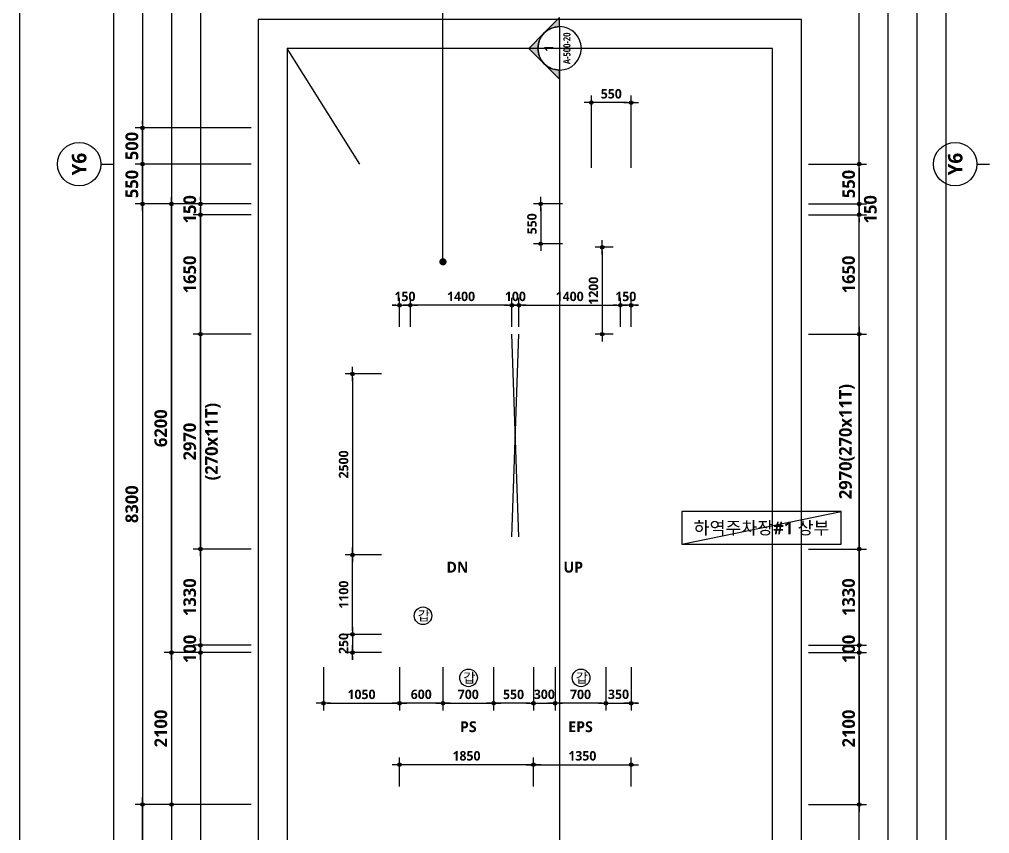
# Model space of a CAD drawing. Header units: millimetres. Extents: x -12482 to 126000, y 0 to 220200.
# Drawn here: x 43000 to 56400, y 11848 to 23100 of the extents above; entities that cross this region are included whole.
import ezdxf
from ezdxf.enums import TextEntityAlignment as Align

# ---------------------------------------------------------------- set-up
doc = ezdxf.new("R2010")
doc.units = ezdxf.units.MM
doc.header["$LTSCALE"] = 60
doc.linetypes.add('CEN', pattern=[62, 60, -1, 0, -1])
doc.layers.get('Defpoints').update_dxf_attribs({"color": 153})
for name, color, linetype in [('A-ANNO-DIM', 4, 'Continuous'), ('A-ANNO-GRA1', 7, 'Continuous'), ('A-ANNO-SYMB', 7, 'Continuous'), ('A-ANNO-TEXT1', 7, 'Continuous'), ('A-ANNO-TEXT2', 3, 'Continuous'), ('A-ANNO-TITL', 7, 'Continuous'), ('A-FLOR-OPEN-BELO', 6, 'CEN'), ('A-ST-AXIS-BUB', 7, 'Continuous'), ('A-ST-AXIS-DIM', 7, 'Continuous'), ('AA-MKXS', 3, 'Continuous'), ('AA-MKXX', 3, 'Continuous')]:
    doc.layers.add(name, color=color, linetype=linetype)
for name, color, linetype, plot in [('Defpoint', 161, 'Continuous', False), ('G(그리드1)', 185, 'Continuous', False), ('G(그리드2)', 235, 'Continuous', False)]:
    doc.layers.add(name, color=color, linetype=linetype, plot=plot)
doc.styles.add('2020음성 1차', font='NanumGothicBold.ttf')
doc.styles.add('SAMOO', font='romans.shx', dxfattribs={"bigfont": 'whgtxt.shx'})
doc.styles.add('SH_진천_나눔', font='')
doc.styles.get('SH_진천_나눔').set_extended_font_data('NanumGothic', bold=True)
doc.dimstyles.new('SHP 50', dxfattribs={"dimscale": 50, "dimtxt": 3.5, "dimasz": 1, "dimexe": 2, "dimexo": 2, "dimgap": 1, "dimtad": 1, "dimdec": 0, "dimzin": 0, "dimdsep": 46, "dimtxsty": 'SH_진천_나눔', "dimblk": 'DIMDOT', "dimcen": 0.09, "dimclrd": 256, "dimclre": 256, "dimclrt": 3, "dimadec": 0, "dimazin": 1, "dimtfac": 1, "dimtdec": 0, "dimtix": 1, "dimtmove": 2, "dimatfit": 0, "dimldrblk": 'DIMDOT', "dimfxl": 1, "dimtolj": 1, "dimtzin": 0, "dimlwd": -1, "dimlwe": -1, "dimarcsym": 0})
doc.dimstyles.new('SHP 50내부', dxfattribs={"dimscale": 50, "dimtxt": 2.6, "dimasz": 1, "dimexe": 2, "dimexo": 2, "dimgap": 1, "dimtad": 1, "dimdec": 0, "dimzin": 0, "dimdsep": 46, "dimtxsty": '2020음성 1차', "dimblk": 'DIMDOT', "dimcen": 0.09, "dimclrd": 256, "dimclre": 256, "dimclrt": 3, "dimadec": 0, "dimazin": 1, "dimtfac": 1, "dimtdec": 0, "dimtix": 1, "dimtmove": 2, "dimatfit": 0, "dimldrblk": 'DIMDOT', "dimfxl": 1, "dimtolj": 1, "dimtzin": 0, "dimlwd": -1, "dimlwe": -1, "dimarcsym": 0})

# ---------------------------------------------------------------- blocks, each defined once
blk = doc.blocks.new('A-ST-AXIS-BUB-1')
at = {"layer": 'A-ST-AXIS-BUB'}
blk.add_line((0, 350), (0, 0), dxfattribs=at)
blk.add_circle((0, 950), 600, dxfattribs=at)
blk = doc.blocks.new('DIMDOT')
at = {"color": 0}
blk.add_line((-2, 0), (2, 0), dxfattribs=at)
for radius in [0.5, 0.25]:
    blk.add_circle((0, 0), radius, dxfattribs=at)
blk = doc.blocks.new('*D17072')
at = {"layer": 'A-ST-AXIS-DIM'}
for p, q in [((46200, 20550), (44600, 20550)), ((44700, 20500), (44700, 12300)), ((46200, 12250), (44600, 12250))]:
    blk.add_line(p, q, dxfattribs=at)
at = {"layer": 'Defpoints', "color": 0}
for p in [(46300, 20550), (44700, 12250), (46300, 12250)]:
    blk.add_point(p, dxfattribs=at)
at = {"layer": 'A-ST-AXIS-DIM', "linetype": 'ByBlock', "xscale": 50, "yscale": 50, "zscale": 50}
for p, rotation in [((44700, 20550), 90), ((44700, 12250), 270)]:
    blk.add_blockref('DIMDOT', p, dxfattribs=dict(at, rotation=rotation))
at = {"layer": 'A-ST-AXIS-DIM', "color": 3, "insert": (44553, 16400), "char_height": 175, "attachment_point": 5, "rotation": 90, "style": 'SH_진천_나눔'}
blk.add_mtext('\\A1;8300', dxfattribs=at)
blk = doc.blocks.new('*D17073')
at = {"layer": 'A-ST-AXIS-DIM'}
for p, q in [((46200, 21100), (44600, 21100)), ((44700, 20600), (44700, 21050)), ((46200, 20550), (44600, 20550))]:
    blk.add_line(p, q, dxfattribs=at)
at = {"layer": 'Defpoints', "color": 0}
for p in [(44700, 21100), (46300, 21100), (46300, 20550)]:
    blk.add_point(p, dxfattribs=at)
at = {"layer": 'A-ST-AXIS-DIM', "linetype": 'ByBlock', "xscale": 50, "yscale": 50, "zscale": 50}
for p, rotation in [((44700, 21100), 90), ((44700, 20550), 270)]:
    blk.add_blockref('DIMDOT', p, dxfattribs=dict(at, rotation=rotation))
at = {"layer": 'A-ST-AXIS-DIM', "color": 3, "insert": (44554, 20825), "char_height": 175, "attachment_point": 5, "rotation": 90, "style": 'SH_진천_나눔'}
blk.add_mtext('\\A1;550', dxfattribs=at)
blk = doc.blocks.new('*D17074')
at = {"layer": 'A-ST-AXIS-DIM'}
for p, q in [((46200, 12250), (44600, 12250)), ((44700, 9150), (44700, 12200)), ((46200, 9100), (44600, 9100))]:
    blk.add_line(p, q, dxfattribs=at)
at = {"layer": 'Defpoints', "color": 0}
for p in [(44700, 12250), (46300, 12250), (46300, 9100)]:
    blk.add_point(p, dxfattribs=at)
at = {"layer": 'A-ST-AXIS-DIM', "linetype": 'ByBlock', "xscale": 50, "yscale": 50, "zscale": 50}
for p, rotation in [((44700, 12250), 90), ((44700, 9100), 270)]:
    blk.add_blockref('DIMDOT', p, dxfattribs=dict(at, rotation=rotation))
at = {"layer": 'A-ST-AXIS-DIM', "color": 3, "insert": (44553, 10675), "char_height": 175, "attachment_point": 5, "rotation": 90, "style": 'SH_진천_나눔'}
blk.add_mtext('\\A1;3150', dxfattribs=at)
blk = doc.blocks.new('*D17076')
at = {"layer": 'A-ST-AXIS-DIM'}
for p, q in [((46200, 14350), (45000, 14350)), ((45100, 14300), (45100, 12300)), ((46200, 12250), (45000, 12250))]:
    blk.add_line(p, q, dxfattribs=at)
at = {"layer": 'Defpoints', "color": 0}
for p in [(46300, 14350), (45100, 12250), (46300, 12250)]:
    blk.add_point(p, dxfattribs=at)
at = {"layer": 'A-ST-AXIS-DIM', "linetype": 'ByBlock', "xscale": 50, "yscale": 50, "zscale": 50}
for p, rotation in [((45100, 14350), 90), ((45100, 12250), 270)]:
    blk.add_blockref('DIMDOT', p, dxfattribs=dict(at, rotation=rotation))
at = {"layer": 'A-ST-AXIS-DIM', "color": 3, "insert": (44954, 13300), "char_height": 175, "attachment_point": 5, "rotation": 90, "style": 'SH_진천_나눔'}
blk.add_mtext('\\A1;2100', dxfattribs=at)
blk = doc.blocks.new('*D17077')
at = {"layer": 'A-ST-AXIS-DIM'}
for p, q in [((46200, 20550), (45000, 20550)), ((45100, 14400), (45100, 20500)), ((46200, 14350), (45000, 14350))]:
    blk.add_line(p, q, dxfattribs=at)
at = {"layer": 'Defpoints', "color": 0}
for p in [(45100, 20550), (46300, 20550), (46300, 14350)]:
    blk.add_point(p, dxfattribs=at)
at = {"layer": 'A-ST-AXIS-DIM', "linetype": 'ByBlock', "xscale": 50, "yscale": 50, "zscale": 50}
for p, rotation in [((45100, 20550), 90), ((45100, 14350), 270)]:
    blk.add_blockref('DIMDOT', p, dxfattribs=dict(at, rotation=rotation))
at = {"layer": 'A-ST-AXIS-DIM', "color": 3, "insert": (44953, 17450), "char_height": 175, "attachment_point": 5, "rotation": 90, "style": 'SH_진천_나눔'}
blk.add_mtext('\\A1;6200', dxfattribs=at)
blk = doc.blocks.new('*D17441')
at = {"layer": 'A-ANNO-DIM'}
for p, q in [((49800, 18850), (49800, 19250)), ((49900, 18850), (49900, 19250)), ((49750, 19150), (49700, 19150)), ((49800, 19150), (49900, 19150)), ((49950, 19150), (50000, 19150))]:
    blk.add_line(p, q, dxfattribs=at)
at = {"layer": 'Defpoints', "color": 0}
for p in [(49900, 19150), (49800, 18750), (49900, 18750)]:
    blk.add_point(p, dxfattribs=at)
at = {"layer": 'A-ANNO-DIM', "linetype": 'ByBlock', "xscale": 50, "yscale": 50, "zscale": 50}
blk.add_blockref('DIMDOT', (49800, 19150), dxfattribs=at)
at = {"layer": 'A-ANNO-DIM', "linetype": 'ByBlock', "xscale": 50, "yscale": 50, "zscale": 50, "rotation": 180}
blk.add_blockref('DIMDOT', (49900, 19150), dxfattribs=at)
at = {"layer": 'A-ANNO-DIM', "color": 3, "insert": (49850, 19271), "char_height": 130, "attachment_point": 5, "style": '2020음성 1차'}
blk.add_mtext('\\A1;100', dxfattribs=at)
blk = doc.blocks.new('*D17442')
at = {"layer": 'A-ANNO-DIM'}
for p, q in [((48400, 18850), (48400, 19250)), ((49800, 18850), (49800, 19250)), ((49750, 19150), (48450, 19150))]:
    blk.add_line(p, q, dxfattribs=at)
at = {"layer": 'Defpoints', "color": 0}
for p in [(48400, 19150), (48400, 18750), (49800, 18750)]:
    blk.add_point(p, dxfattribs=at)
at = {"layer": 'A-ANNO-DIM', "linetype": 'ByBlock', "xscale": 50, "yscale": 50, "zscale": 50, "rotation": 180}
blk.add_blockref('DIMDOT', (48400, 19150), dxfattribs=at)
at = {"layer": 'A-ANNO-DIM', "linetype": 'ByBlock', "xscale": 50, "yscale": 50, "zscale": 50}
blk.add_blockref('DIMDOT', (49800, 19150), dxfattribs=at)
at = {"layer": 'A-ANNO-DIM', "color": 3, "insert": (49100, 19271), "char_height": 130, "attachment_point": 5, "style": '2020음성 1차'}
blk.add_mtext('\\A1;1400', dxfattribs=at)
blk = doc.blocks.new('*D17443')
at = {"layer": 'A-ANNO-DIM'}
for p, q in [((48250, 18850), (48250, 19250)), ((48400, 18850), (48400, 19250)), ((48200, 19150), (48150, 19150)), ((48250, 19150), (48400, 19150)), ((48450, 19150), (48500, 19150))]:
    blk.add_line(p, q, dxfattribs=at)
at = {"layer": 'Defpoints', "color": 0}
for p in [(48400, 19150), (48250, 18750), (48400, 18750)]:
    blk.add_point(p, dxfattribs=at)
at = {"layer": 'A-ANNO-DIM', "linetype": 'ByBlock', "xscale": 50, "yscale": 50, "zscale": 50}
blk.add_blockref('DIMDOT', (48250, 19150), dxfattribs=at)
at = {"layer": 'A-ANNO-DIM', "linetype": 'ByBlock', "xscale": 50, "yscale": 50, "zscale": 50, "rotation": 180}
blk.add_blockref('DIMDOT', (48400, 19150), dxfattribs=at)
at = {"layer": 'A-ANNO-DIM', "color": 3, "insert": (48325, 19271), "char_height": 130, "attachment_point": 5, "style": '2020음성 1차'}
blk.add_mtext('\\A1;150', dxfattribs=at)
blk = doc.blocks.new('*D17444')
at = {"layer": 'A-ANNO-DIM'}
for p, q in [((49900, 18850), (49900, 19250)), ((51300, 18850), (51300, 19250)), ((49950, 19150), (51250, 19150))]:
    blk.add_line(p, q, dxfattribs=at)
at = {"layer": 'Defpoints', "color": 0}
for p in [(51300, 19150), (49900, 18750), (51300, 18750)]:
    blk.add_point(p, dxfattribs=at)
at = {"layer": 'A-ANNO-DIM', "linetype": 'ByBlock', "xscale": 50, "yscale": 50, "zscale": 50, "rotation": 180}
blk.add_blockref('DIMDOT', (49900, 19150), dxfattribs=at)
at = {"layer": 'A-ANNO-DIM', "linetype": 'ByBlock', "xscale": 50, "yscale": 50, "zscale": 50}
blk.add_blockref('DIMDOT', (51300, 19150), dxfattribs=at)
at = {"layer": 'A-ANNO-DIM', "color": 3, "insert": (50600, 19271), "char_height": 130, "attachment_point": 5, "style": '2020음성 1차'}
blk.add_mtext('\\A1;1400', dxfattribs=at)
blk = doc.blocks.new('*D17445')
at = {"layer": 'A-ANNO-DIM'}
for p, q in [((51300, 18850), (51300, 19250)), ((51450, 18850), (51450, 19250)), ((51250, 19150), (51200, 19150)), ((51450, 19150), (51300, 19150)), ((51500, 19150), (51550, 19150))]:
    blk.add_line(p, q, dxfattribs=at)
at = {"layer": 'Defpoints', "color": 0}
for p in [(51300, 19150), (51300, 18750), (51450, 18750)]:
    blk.add_point(p, dxfattribs=at)
at = {"layer": 'A-ANNO-DIM', "linetype": 'ByBlock', "xscale": 50, "yscale": 50, "zscale": 50}
blk.add_blockref('DIMDOT', (51300, 19150), dxfattribs=at)
at = {"layer": 'A-ANNO-DIM', "linetype": 'ByBlock', "xscale": 50, "yscale": 50, "zscale": 50, "rotation": 180}
blk.add_blockref('DIMDOT', (51450, 19150), dxfattribs=at)
at = {"layer": 'A-ANNO-DIM', "color": 3, "insert": (51375, 19271), "char_height": 130, "attachment_point": 5, "style": '2020음성 1차'}
blk.add_mtext('\\A1;150', dxfattribs=at)
blk = doc.blocks.new('*D17525')
at = {"layer": 'A-ST-AXIS-DIM'}
for p, q in [((46200, 18750), (45400, 18750)), ((45500, 15830), (45500, 18700)), ((46200, 15780), (45400, 15780))]:
    blk.add_line(p, q, dxfattribs=at)
at = {"layer": 'Defpoints', "color": 0}
for p in [(45500, 18750), (46300, 18750), (46300, 15780)]:
    blk.add_point(p, dxfattribs=at)
at = {"layer": 'A-ST-AXIS-DIM', "linetype": 'ByBlock', "xscale": 50, "yscale": 50, "zscale": 50}
for p, rotation in [((45500, 18750), 90), ((45500, 15780), 270)]:
    blk.add_blockref('DIMDOT', p, dxfattribs=dict(at, rotation=rotation))
at = {"layer": 'A-ST-AXIS-DIM', "color": 3, "char_height": 175, "attachment_point": 5, "rotation": 90, "style": 'SH_진천_나눔'}
for s, insert in [('\\A1;(270x11T)', (45672, 17265)), ('\\A1;2970', (45353, 17265))]:
    blk.add_mtext(s, dxfattribs=dict(at, insert=insert))
blk = doc.blocks.new('*D17526')
at = {"layer": 'A-ST-AXIS-DIM'}
for p, q in [((46200, 20400), (45400, 20400)), ((45500, 18800), (45500, 20350)), ((46200, 18750), (45400, 18750))]:
    blk.add_line(p, q, dxfattribs=at)
at = {"layer": 'Defpoints', "color": 0}
for p in [(45500, 20400), (46300, 20400), (46300, 18750)]:
    blk.add_point(p, dxfattribs=at)
at = {"layer": 'A-ST-AXIS-DIM', "linetype": 'ByBlock', "xscale": 50, "yscale": 50, "zscale": 50}
for p, rotation in [((45500, 20400), 90), ((45500, 18750), 270)]:
    blk.add_blockref('DIMDOT', p, dxfattribs=dict(at, rotation=rotation))
at = {"layer": 'A-ST-AXIS-DIM', "color": 3, "insert": (45353, 19575), "char_height": 175, "attachment_point": 5, "rotation": 90, "style": 'SH_진천_나눔'}
blk.add_mtext('\\A1;1650', dxfattribs=at)
blk = doc.blocks.new('*D17527')
at = {"layer": 'A-ST-AXIS-DIM'}
for p, q in [((46200, 15780), (45400, 15780)), ((45500, 15730), (45500, 14500)), ((46200, 14450), (45400, 14450))]:
    blk.add_line(p, q, dxfattribs=at)
at = {"layer": 'Defpoints', "color": 0}
for p in [(46300, 15780), (45500, 14450), (46300, 14450)]:
    blk.add_point(p, dxfattribs=at)
at = {"layer": 'A-ST-AXIS-DIM', "linetype": 'ByBlock', "xscale": 50, "yscale": 50, "zscale": 50}
for p, rotation in [((45500, 15780), 90), ((45500, 14450), 270)]:
    blk.add_blockref('DIMDOT', p, dxfattribs=dict(at, rotation=rotation))
at = {"layer": 'A-ST-AXIS-DIM', "color": 3, "insert": (45353, 15115), "char_height": 175, "attachment_point": 5, "rotation": 90, "style": 'SH_진천_나눔'}
blk.add_mtext('\\A1;1330', dxfattribs=at)
blk = doc.blocks.new('*D17528')
at = {"layer": 'A-ST-AXIS-DIM'}
for p, q in [((45500, 14500), (45500, 14550)), ((46200, 14450), (45400, 14450)), ((46200, 14350), (45400, 14350)), ((45500, 14350), (45500, 14450)), ((45500, 14300), (45500, 14250))]:
    blk.add_line(p, q, dxfattribs=at)
at = {"layer": 'Defpoints', "color": 0}
for p in [(45500, 14450), (46300, 14450), (46300, 14350)]:
    blk.add_point(p, dxfattribs=at)
at = {"layer": 'A-ST-AXIS-DIM', "linetype": 'ByBlock', "xscale": 50, "yscale": 50, "zscale": 50}
for p, rotation in [((45500, 14450), 270), ((45500, 14350), 90)]:
    blk.add_blockref('DIMDOT', p, dxfattribs=dict(at, rotation=rotation))
at = {"layer": 'A-ST-AXIS-DIM', "color": 3, "insert": (45354, 14400), "char_height": 175, "attachment_point": 5, "rotation": 90, "style": 'SH_진천_나눔'}
blk.add_mtext('\\A1;100', dxfattribs=at)
blk = doc.blocks.new('*D17529')
at = {"layer": 'A-ST-AXIS-DIM'}
for p, q in [((45500, 20600), (45500, 20650)), ((46200, 20550), (45400, 20550)), ((45500, 20550), (45500, 20400)), ((46200, 20400), (45400, 20400)), ((45500, 20350), (45500, 20300))]:
    blk.add_line(p, q, dxfattribs=at)
at = {"layer": 'Defpoints', "color": 0}
for p in [(46300, 20550), (45500, 20400), (46300, 20400)]:
    blk.add_point(p, dxfattribs=at)
at = {"layer": 'A-ST-AXIS-DIM', "linetype": 'ByBlock', "xscale": 50, "yscale": 50, "zscale": 50}
for p, rotation in [((45500, 20550), 270), ((45500, 20400), 90)]:
    blk.add_blockref('DIMDOT', p, dxfattribs=dict(at, rotation=rotation))
at = {"layer": 'A-ST-AXIS-DIM', "color": 3, "insert": (45354, 20475), "char_height": 175, "attachment_point": 5, "rotation": 90, "style": 'SH_진천_나눔'}
blk.add_mtext('\\A1;150', dxfattribs=at)
blk = doc.blocks.new('*D17530')
at = {"layer": 'A-ANNO-DIM'}
for p, q in [((47600, 14650), (47600, 14700)), ((48000, 14600), (47500, 14600)), ((47600, 14600), (47600, 14350)), ((48000, 14350), (47500, 14350)), ((47600, 14300), (47600, 14250))]:
    blk.add_line(p, q, dxfattribs=at)
at = {"layer": 'Defpoints', "color": 0}
for p in [(48100, 14600), (47600, 14350), (48100, 14350)]:
    blk.add_point(p, dxfattribs=at)
at = {"layer": 'A-ANNO-DIM', "linetype": 'ByBlock', "xscale": 50, "yscale": 50, "zscale": 50}
for p, rotation in [((47600, 14600), 270), ((47600, 14350), 90)]:
    blk.add_blockref('DIMDOT', p, dxfattribs=dict(at, rotation=rotation))
at = {"layer": 'A-ANNO-DIM', "color": 3, "insert": (47478, 14475), "char_height": 130, "attachment_point": 5, "rotation": 90, "style": '2020음성 1차'}
blk.add_mtext('\\A1;250', dxfattribs=at)
blk = doc.blocks.new('*D17531')
at = {"layer": 'A-ANNO-DIM'}
for p, q in [((48000, 15700), (47500, 15700)), ((47600, 14650), (47600, 15650)), ((48000, 14600), (47500, 14600))]:
    blk.add_line(p, q, dxfattribs=at)
at = {"layer": 'Defpoints', "color": 0}
for p in [(47600, 15700), (48100, 15700), (48100, 14600)]:
    blk.add_point(p, dxfattribs=at)
at = {"layer": 'A-ANNO-DIM', "linetype": 'ByBlock', "xscale": 50, "yscale": 50, "zscale": 50}
for p, rotation in [((47600, 15700), 90), ((47600, 14600), 270)]:
    blk.add_blockref('DIMDOT', p, dxfattribs=dict(at, rotation=rotation))
at = {"layer": 'A-ANNO-DIM', "color": 3, "insert": (47479, 15150), "char_height": 130, "attachment_point": 5, "rotation": 90, "style": '2020음성 1차'}
blk.add_mtext('\\A1;1100', dxfattribs=at)
blk = doc.blocks.new('갑종 TEXT100')
at = {"layer": 'A-ANNO-SYMB'}
blk.add_circle((0, 0), 243, dxfattribs=at)
at = {"layer": 'A-ANNO-TITL', "style": '2020음성 1차'}
blk.add_text('갑 ', height=266.7, dxfattribs=at).set_placement((67, 0), align=Align.MIDDLE_CENTER)
blk = doc.blocks.new('*D17532')
at = {"layer": 'A-ANNO-DIM'}
for p, q in [((50100, 14150), (50100, 13550)), ((50400, 14150), (50400, 13550)), ((50050, 13650), (50000, 13650)), ((50100, 13650), (50400, 13650)), ((50450, 13650), (50500, 13650))]:
    blk.add_line(p, q, dxfattribs=at)
at = {"layer": 'Defpoints', "color": 0}
for p in [(50100, 14250), (50400, 14250), (50400, 13650)]:
    blk.add_point(p, dxfattribs=at)
at = {"layer": 'A-ANNO-DIM', "linetype": 'ByBlock', "xscale": 50, "yscale": 50, "zscale": 50}
blk.add_blockref('DIMDOT', (50100, 13650), dxfattribs=at)
at = {"layer": 'A-ANNO-DIM', "linetype": 'ByBlock', "xscale": 50, "yscale": 50, "zscale": 50, "rotation": 180}
blk.add_blockref('DIMDOT', (50400, 13650), dxfattribs=at)
at = {"layer": 'A-ANNO-DIM', "color": 3, "insert": (50250, 13772), "char_height": 130, "attachment_point": 5, "style": '2020음성 1차'}
blk.add_mtext('\\A1;300', dxfattribs=at)
blk = doc.blocks.new('*D17533')
at = {"layer": 'A-ANNO-DIM'}
for p, q in [((50400, 14150), (50400, 13550)), ((51100, 14150), (51100, 13550)), ((51050, 13650), (50450, 13650))]:
    blk.add_line(p, q, dxfattribs=at)
at = {"layer": 'Defpoints', "color": 0}
for p in [(50400, 14250), (51100, 14250), (50400, 13650)]:
    blk.add_point(p, dxfattribs=at)
at = {"layer": 'A-ANNO-DIM', "linetype": 'ByBlock', "xscale": 50, "yscale": 50, "zscale": 50, "rotation": 180}
blk.add_blockref('DIMDOT', (50400, 13650), dxfattribs=at)
at = {"layer": 'A-ANNO-DIM', "linetype": 'ByBlock', "xscale": 50, "yscale": 50, "zscale": 50}
blk.add_blockref('DIMDOT', (51100, 13650), dxfattribs=at)
at = {"layer": 'A-ANNO-DIM', "color": 3, "insert": (50750, 13771), "char_height": 130, "attachment_point": 5, "style": '2020음성 1차'}
blk.add_mtext('\\A1;700', dxfattribs=at)
blk = doc.blocks.new('*D17534')
at = {"layer": 'A-ANNO-DIM'}
for p, q in [((51100, 14150), (51100, 13550)), ((51450, 14150), (51450, 13550)), ((51050, 13650), (51000, 13650)), ((51100, 13650), (51450, 13650)), ((51500, 13650), (51550, 13650))]:
    blk.add_line(p, q, dxfattribs=at)
at = {"layer": 'Defpoints', "color": 0}
for p in [(51100, 14250), (51450, 14250), (51450, 13650)]:
    blk.add_point(p, dxfattribs=at)
at = {"layer": 'A-ANNO-DIM', "linetype": 'ByBlock', "xscale": 50, "yscale": 50, "zscale": 50}
blk.add_blockref('DIMDOT', (51100, 13650), dxfattribs=at)
at = {"layer": 'A-ANNO-DIM', "linetype": 'ByBlock', "xscale": 50, "yscale": 50, "zscale": 50, "rotation": 180}
blk.add_blockref('DIMDOT', (51450, 13650), dxfattribs=at)
at = {"layer": 'A-ANNO-DIM', "color": 3, "insert": (51275, 13772), "char_height": 130, "attachment_point": 5, "style": '2020음성 1차'}
blk.add_mtext('\\A1;350', dxfattribs=at)
blk = doc.blocks.new('*D17535')
at = {"layer": 'A-ANNO-DIM'}
for p, q in [((49550, 14150), (49550, 13550)), ((50100, 14150), (50100, 13550)), ((50050, 13650), (49600, 13650))]:
    blk.add_line(p, q, dxfattribs=at)
at = {"layer": 'Defpoints', "color": 0}
for p in [(49550, 14250), (50100, 14250), (49550, 13650)]:
    blk.add_point(p, dxfattribs=at)
at = {"layer": 'A-ANNO-DIM', "linetype": 'ByBlock', "xscale": 50, "yscale": 50, "zscale": 50, "rotation": 180}
blk.add_blockref('DIMDOT', (49550, 13650), dxfattribs=at)
at = {"layer": 'A-ANNO-DIM', "linetype": 'ByBlock', "xscale": 50, "yscale": 50, "zscale": 50}
blk.add_blockref('DIMDOT', (50100, 13650), dxfattribs=at)
at = {"layer": 'A-ANNO-DIM', "color": 3, "insert": (49825, 13771), "char_height": 130, "attachment_point": 5, "style": '2020음성 1차'}
blk.add_mtext('\\A1;550', dxfattribs=at)
blk = doc.blocks.new('*D17536')
at = {"layer": 'A-ANNO-DIM'}
for p, q in [((48850, 14150), (48850, 13550)), ((49550, 14150), (49550, 13550)), ((48900, 13650), (49500, 13650))]:
    blk.add_line(p, q, dxfattribs=at)
at = {"layer": 'Defpoints', "color": 0}
for p in [(48850, 14250), (49550, 14250), (49550, 13650)]:
    blk.add_point(p, dxfattribs=at)
at = {"layer": 'A-ANNO-DIM', "linetype": 'ByBlock', "xscale": 50, "yscale": 50, "zscale": 50, "rotation": 180}
blk.add_blockref('DIMDOT', (48850, 13650), dxfattribs=at)
at = {"layer": 'A-ANNO-DIM', "linetype": 'ByBlock', "xscale": 50, "yscale": 50, "zscale": 50}
blk.add_blockref('DIMDOT', (49550, 13650), dxfattribs=at)
at = {"layer": 'A-ANNO-DIM', "color": 3, "insert": (49200, 13771), "char_height": 130, "attachment_point": 5, "style": '2020음성 1차'}
blk.add_mtext('\\A1;700', dxfattribs=at)
blk = doc.blocks.new('*D17537')
at = {"layer": 'A-ANNO-DIM'}
for p, q in [((48250, 14150), (48250, 13550)), ((48850, 14150), (48850, 13550)), ((48800, 13650), (48300, 13650))]:
    blk.add_line(p, q, dxfattribs=at)
at = {"layer": 'Defpoints', "color": 0}
for p in [(48250, 14250), (48850, 14250), (48250, 13650)]:
    blk.add_point(p, dxfattribs=at)
at = {"layer": 'A-ANNO-DIM', "linetype": 'ByBlock', "xscale": 50, "yscale": 50, "zscale": 50, "rotation": 180}
blk.add_blockref('DIMDOT', (48250, 13650), dxfattribs=at)
at = {"layer": 'A-ANNO-DIM', "linetype": 'ByBlock', "xscale": 50, "yscale": 50, "zscale": 50}
blk.add_blockref('DIMDOT', (48850, 13650), dxfattribs=at)
at = {"layer": 'A-ANNO-DIM', "color": 3, "insert": (48550, 13772), "char_height": 130, "attachment_point": 5, "style": '2020음성 1차'}
blk.add_mtext('\\A1;600', dxfattribs=at)
blk = doc.blocks.new('*D17538')
at = {"layer": 'A-ANNO-DIM'}
for p, q in [((50900, 21050), (50900, 22050)), ((51450, 21050), (51450, 22050)), ((51400, 21950), (50950, 21950))]:
    blk.add_line(p, q, dxfattribs=at)
at = {"layer": 'Defpoints', "color": 0}
for p in [(50900, 21950), (50900, 20950), (51450, 20950)]:
    blk.add_point(p, dxfattribs=at)
at = {"layer": 'A-ANNO-DIM', "linetype": 'ByBlock', "xscale": 50, "yscale": 50, "zscale": 50, "rotation": 180}
blk.add_blockref('DIMDOT', (50900, 21950), dxfattribs=at)
at = {"layer": 'A-ANNO-DIM', "linetype": 'ByBlock', "xscale": 50, "yscale": 50, "zscale": 50}
blk.add_blockref('DIMDOT', (51450, 21950), dxfattribs=at)
at = {"layer": 'A-ANNO-DIM', "color": 3, "insert": (51175, 22071), "char_height": 130, "attachment_point": 5, "style": '2020음성 1차'}
blk.add_mtext('\\A1;550', dxfattribs=at)
blk = doc.blocks.new('*D17539')
at = {"layer": 'A-ANNO-DIM'}
for p, q in [((50500, 20550), (50100, 20550)), ((50200, 20500), (50200, 20050)), ((50500, 20000), (50100, 20000))]:
    blk.add_line(p, q, dxfattribs=at)
at = {"layer": 'Defpoints', "color": 0}
for p in [(50600, 20550), (50200, 20000), (50600, 20000)]:
    blk.add_point(p, dxfattribs=at)
at = {"layer": 'A-ANNO-DIM', "linetype": 'ByBlock', "xscale": 50, "yscale": 50, "zscale": 50}
for p, rotation in [((50200, 20550), 90), ((50200, 20000), 270)]:
    blk.add_blockref('DIMDOT', p, dxfattribs=dict(at, rotation=rotation))
at = {"layer": 'A-ANNO-DIM', "color": 3, "insert": (50079, 20275), "char_height": 130, "attachment_point": 5, "rotation": 90, "style": '2020음성 1차'}
blk.add_mtext('\\A1;550', dxfattribs=at)
blk = doc.blocks.new('*D17717')
at = {"layer": 'A-ST-AXIS-DIM'}
for p, q in [((46200, 21600), (44600, 21600)), ((44700, 21650), (44700, 21700)), ((44700, 21100), (44700, 21600)), ((46200, 21100), (44600, 21100)), ((44700, 21050), (44700, 21000))]:
    blk.add_line(p, q, dxfattribs=at)
at = {"layer": 'Defpoints', "color": 0}
for p in [(44700, 21600), (46300, 21600), (46300, 21100)]:
    blk.add_point(p, dxfattribs=at)
at = {"layer": 'A-ST-AXIS-DIM', "linetype": 'ByBlock', "xscale": 50, "yscale": 50, "zscale": 50}
for p, rotation in [((44700, 21600), 270), ((44700, 21100), 90)]:
    blk.add_blockref('DIMDOT', p, dxfattribs=dict(at, rotation=rotation))
at = {"layer": 'A-ST-AXIS-DIM', "color": 3, "insert": (44554, 21350), "char_height": 175, "attachment_point": 5, "rotation": 90, "style": 'SH_진천_나눔'}
blk.add_mtext('\\A1;500', dxfattribs=at)
blk = doc.blocks.new('*D17743')
at = {"layer": 'A-ANNO-DIM'}
for p, q in [((48250, 12500), (48250, 12900)), ((50100, 12500), (50100, 12900)), ((50050, 12800), (48300, 12800))]:
    blk.add_line(p, q, dxfattribs=at)
at = {"layer": 'Defpoints', "color": 0}
for p in [(48250, 12800), (48250, 12400), (50100, 12400)]:
    blk.add_point(p, dxfattribs=at)
at = {"layer": 'A-ANNO-DIM', "linetype": 'ByBlock', "xscale": 50, "yscale": 50, "zscale": 50, "rotation": 180}
blk.add_blockref('DIMDOT', (48250, 12800), dxfattribs=at)
at = {"layer": 'A-ANNO-DIM', "linetype": 'ByBlock', "xscale": 50, "yscale": 50, "zscale": 50}
blk.add_blockref('DIMDOT', (50100, 12800), dxfattribs=at)
at = {"layer": 'A-ANNO-DIM', "color": 3, "insert": (49175, 12922), "char_height": 130, "attachment_point": 5, "style": '2020음성 1차'}
blk.add_mtext('\\A1;1850', dxfattribs=at)
blk = doc.blocks.new('*D17744')
at = {"layer": 'A-ANNO-DIM'}
for p, q in [((50100, 12500), (50100, 12900)), ((51450, 12500), (51450, 12900)), ((50150, 12800), (51400, 12800))]:
    blk.add_line(p, q, dxfattribs=at)
at = {"layer": 'Defpoints', "color": 0}
for p in [(51450, 12800), (50100, 12400), (51450, 12400)]:
    blk.add_point(p, dxfattribs=at)
at = {"layer": 'A-ANNO-DIM', "linetype": 'ByBlock', "xscale": 50, "yscale": 50, "zscale": 50, "rotation": 180}
blk.add_blockref('DIMDOT', (50100, 12800), dxfattribs=at)
at = {"layer": 'A-ANNO-DIM', "linetype": 'ByBlock', "xscale": 50, "yscale": 50, "zscale": 50}
blk.add_blockref('DIMDOT', (51450, 12800), dxfattribs=at)
at = {"layer": 'A-ANNO-DIM', "color": 3, "insert": (50775, 12922), "char_height": 130, "attachment_point": 5, "style": '2020음성 1차'}
blk.add_mtext('\\A1;1350', dxfattribs=at)
blk = doc.blocks.new('*D17816')
at = {"layer": 'A-ANNO-DIM'}
for p, q in [((51200, 19950), (50950, 19950)), ((51050, 19900), (51050, 18800)), ((51200, 18750), (50950, 18750))]:
    blk.add_line(p, q, dxfattribs=at)
at = {"layer": 'Defpoints', "color": 0}
for p in [(51300, 19950), (51050, 18750), (51300, 18750)]:
    blk.add_point(p, dxfattribs=at)
at = {"layer": 'A-ANNO-DIM', "linetype": 'ByBlock', "xscale": 50, "yscale": 50, "zscale": 50}
for p, rotation in [((51050, 19950), 90), ((51050, 18750), 270)]:
    blk.add_blockref('DIMDOT', p, dxfattribs=dict(at, rotation=rotation))
at = {"layer": 'A-ANNO-DIM', "color": 3, "insert": (50929, 19350), "char_height": 130, "attachment_point": 5, "rotation": 90, "style": '2020음성 1차'}
blk.add_mtext('\\A1;1200', dxfattribs=at)
blk = doc.blocks.new('*D18116')
at = {"layer": 'A-ST-AXIS-DIM'}
for p, q in [((53900, 20400), (54700, 20400)), ((54600, 18800), (54600, 20350)), ((53900, 18750), (54700, 18750))]:
    blk.add_line(p, q, dxfattribs=at)
at = {"layer": 'Defpoints', "color": 0}
for p in [(53800, 20400), (54600, 20400), (53800, 18750)]:
    blk.add_point(p, dxfattribs=at)
at = {"layer": 'A-ST-AXIS-DIM', "linetype": 'ByBlock', "xscale": 50, "yscale": 50, "zscale": 50}
for p, rotation in [((54600, 20400), 90), ((54600, 18750), 270)]:
    blk.add_blockref('DIMDOT', p, dxfattribs=dict(at, rotation=rotation))
at = {"layer": 'A-ST-AXIS-DIM', "color": 3, "insert": (54453, 19575), "char_height": 175, "attachment_point": 5, "rotation": 90, "style": 'SH_진천_나눔'}
blk.add_mtext('\\A1;1650', dxfattribs=at)
blk = doc.blocks.new('*D18117')
at = {"layer": 'A-ST-AXIS-DIM'}
for p, q in [((53900, 15780), (54700, 15780)), ((54600, 15730), (54600, 14500)), ((53900, 14450), (54700, 14450))]:
    blk.add_line(p, q, dxfattribs=at)
at = {"layer": 'Defpoints', "color": 0}
for p in [(53800, 15780), (53800, 14450), (54600, 14450)]:
    blk.add_point(p, dxfattribs=at)
at = {"layer": 'A-ST-AXIS-DIM', "linetype": 'ByBlock', "xscale": 50, "yscale": 50, "zscale": 50}
for p, rotation in [((54600, 15780), 90), ((54600, 14450), 270)]:
    blk.add_blockref('DIMDOT', p, dxfattribs=dict(at, rotation=rotation))
at = {"layer": 'A-ST-AXIS-DIM', "color": 3, "insert": (54453, 15115), "char_height": 175, "attachment_point": 5, "rotation": 90, "style": 'SH_진천_나눔'}
blk.add_mtext('\\A1;1330', dxfattribs=at)
blk = doc.blocks.new('*D18118')
at = {"layer": 'A-ST-AXIS-DIM'}
for p, q in [((54600, 14500), (54600, 14550)), ((53900, 14450), (54700, 14450)), ((53900, 14350), (54700, 14350)), ((54600, 14350), (54600, 14450)), ((54600, 14300), (54600, 14250))]:
    blk.add_line(p, q, dxfattribs=at)
at = {"layer": 'Defpoints', "color": 0}
for p in [(53800, 14450), (53800, 14350), (54600, 14450)]:
    blk.add_point(p, dxfattribs=at)
at = {"layer": 'A-ST-AXIS-DIM', "linetype": 'ByBlock', "xscale": 50, "yscale": 50, "zscale": 50}
for p, rotation in [((54600, 14450), 270), ((54600, 14350), 90)]:
    blk.add_blockref('DIMDOT', p, dxfattribs=dict(at, rotation=rotation))
at = {"layer": 'A-ST-AXIS-DIM', "color": 3, "insert": (54454, 14400), "char_height": 175, "attachment_point": 5, "rotation": 90, "style": 'SH_진천_나눔'}
blk.add_mtext('\\A1;100', dxfattribs=at)
blk = doc.blocks.new('*D18119')
at = {"layer": 'A-ST-AXIS-DIM'}
for p, q in [((53900, 21100), (54700, 21100)), ((54600, 21050), (54600, 20600)), ((53900, 20550), (54700, 20550))]:
    blk.add_line(p, q, dxfattribs=at)
at = {"layer": 'Defpoints', "color": 0}
for p in [(53800, 21100), (53800, 20550), (54600, 20550)]:
    blk.add_point(p, dxfattribs=at)
at = {"layer": 'A-ST-AXIS-DIM', "linetype": 'ByBlock', "xscale": 50, "yscale": 50, "zscale": 50}
for p, rotation in [((54600, 21100), 90), ((54600, 20550), 270)]:
    blk.add_blockref('DIMDOT', p, dxfattribs=dict(at, rotation=rotation))
at = {"layer": 'A-ST-AXIS-DIM', "color": 3, "insert": (54454, 20825), "char_height": 175, "attachment_point": 5, "rotation": 90, "style": 'SH_진천_나눔'}
blk.add_mtext('\\A1;550', dxfattribs=at)
blk = doc.blocks.new('*D18120')
at = {"layer": 'A-ST-AXIS-DIM'}
for p, q in [((53900, 14350), (54700, 14350)), ((54600, 14300), (54600, 12300)), ((53900, 12250), (54700, 12250))]:
    blk.add_line(p, q, dxfattribs=at)
at = {"layer": 'Defpoints', "color": 0}
for p in [(53800, 14350), (53800, 12250), (54600, 12250)]:
    blk.add_point(p, dxfattribs=at)
at = {"layer": 'A-ST-AXIS-DIM', "linetype": 'ByBlock', "xscale": 50, "yscale": 50, "zscale": 50}
for p, rotation in [((54600, 14350), 90), ((54600, 12250), 270)]:
    blk.add_blockref('DIMDOT', p, dxfattribs=dict(at, rotation=rotation))
at = {"layer": 'A-ST-AXIS-DIM', "color": 3, "insert": (54454, 13300), "char_height": 175, "attachment_point": 5, "rotation": 90, "style": 'SH_진천_나눔'}
blk.add_mtext('\\A1;2100', dxfattribs=at)
blk = doc.blocks.new('*D18121')
at = {"layer": 'A-ST-AXIS-DIM'}
for p, q in [((53900, 12250), (54700, 12250)), ((54600, 9150), (54600, 12200)), ((53900, 9100), (54700, 9100))]:
    blk.add_line(p, q, dxfattribs=at)
at = {"layer": 'Defpoints', "color": 0}
for p in [(53800, 12250), (54600, 12250), (53800, 9100)]:
    blk.add_point(p, dxfattribs=at)
at = {"layer": 'A-ST-AXIS-DIM', "linetype": 'ByBlock', "xscale": 50, "yscale": 50, "zscale": 50}
for p, rotation in [((54600, 12250), 90), ((54600, 9100), 270)]:
    blk.add_blockref('DIMDOT', p, dxfattribs=dict(at, rotation=rotation))
at = {"layer": 'A-ST-AXIS-DIM', "color": 3, "insert": (54453, 10675), "char_height": 175, "attachment_point": 5, "rotation": 90, "style": 'SH_진천_나눔'}
blk.add_mtext('\\A1;3150', dxfattribs=at)
blk = doc.blocks.new('*D18123')
at = {"layer": 'A-ST-AXIS-DIM'}
for p, q in [((53900, 18750), (54700, 18750)), ((54600, 18700), (54600, 15830)), ((53900, 15780), (54700, 15780))]:
    blk.add_line(p, q, dxfattribs=at)
at = {"layer": 'Defpoints', "color": 0}
for p in [(53800, 18750), (53800, 15780), (54600, 15780)]:
    blk.add_point(p, dxfattribs=at)
at = {"layer": 'A-ST-AXIS-DIM', "linetype": 'ByBlock', "xscale": 50, "yscale": 50, "zscale": 50}
for p, rotation in [((54600, 18750), 90), ((54600, 15780), 270)]:
    blk.add_blockref('DIMDOT', p, dxfattribs=dict(at, rotation=rotation))
at = {"layer": 'A-ST-AXIS-DIM', "color": 3, "insert": (54428, 17265), "char_height": 175, "attachment_point": 5, "rotation": 90, "style": 'SH_진천_나눔'}
blk.add_mtext('\\A1;\\A1;2970(270x11T)', dxfattribs=at)
blk = doc.blocks.new('*U15082')
at = {"layer": 'AA-MKXX'}
blk.add_hatch(color=256, dxfattribs=at).paths.add_polyline_path([(48000, 600), (47790, 0), (48000, 0)])
at = {"layer": 'AA-MKXX', "linetype": 'CEN', "ltscale": 300}
blk.add_line((900, 0), (48000, 0), dxfattribs=at)
at = {"layer": 'AA-MKXX'}
blk.add_lwpolyline([(48000, 0), (48000, 600), (47790, 0)], close=True, dxfattribs=at)
blk = doc.blocks.new('*D19822')
at = {"layer": 'A-ANNO-DIM'}
for p, q in [((47200, 14150), (47200, 13550)), ((48250, 14150), (48250, 13550)), ((47250, 13650), (48200, 13650))]:
    blk.add_line(p, q, dxfattribs=at)
at = {"layer": 'Defpoints', "color": 0}
for p in [(47200, 14250), (48250, 14250), (48250, 13650)]:
    blk.add_point(p, dxfattribs=at)
at = {"layer": 'A-ANNO-DIM', "linetype": 'ByBlock', "xscale": 50, "yscale": 50, "zscale": 50, "rotation": 180}
blk.add_blockref('DIMDOT', (47200, 13650), dxfattribs=at)
at = {"layer": 'A-ANNO-DIM', "linetype": 'ByBlock', "xscale": 50, "yscale": 50, "zscale": 50}
blk.add_blockref('DIMDOT', (48250, 13650), dxfattribs=at)
at = {"layer": 'A-ANNO-DIM', "color": 3, "insert": (47725, 13771), "char_height": 130, "attachment_point": 5, "style": '2020음성 1차'}
blk.add_mtext('\\A1;1050', dxfattribs=at)
blk = doc.blocks.new('*D19823')
at = {"layer": 'A-ANNO-DIM'}
for p, q in [((48000, 18200), (47500, 18200)), ((47600, 18150), (47600, 15750)), ((48000, 15700), (47500, 15700))]:
    blk.add_line(p, q, dxfattribs=at)
at = {"layer": 'Defpoints', "color": 0}
for p in [(48100, 18200), (47600, 15700), (48100, 15700)]:
    blk.add_point(p, dxfattribs=at)
at = {"layer": 'A-ANNO-DIM', "linetype": 'ByBlock', "xscale": 50, "yscale": 50, "zscale": 50}
for p, rotation in [((47600, 18200), 90), ((47600, 15700), 270)]:
    blk.add_blockref('DIMDOT', p, dxfattribs=dict(at, rotation=rotation))
at = {"layer": 'A-ANNO-DIM', "color": 3, "insert": (47478, 16950), "char_height": 130, "attachment_point": 5, "rotation": 90, "style": '2020음성 1차'}
blk.add_mtext('\\A1;2500', dxfattribs=at)
blk = doc.blocks.new('*D19926')
at = {"layer": 'A-ST-AXIS-DIM'}
for p, q in [((54600, 20600), (54600, 20650)), ((53900, 20550), (54700, 20550)), ((54600, 20550), (54600, 20400)), ((53900, 20400), (54700, 20400)), ((54600, 20350), (54600, 20300))]:
    blk.add_line(p, q, dxfattribs=at)
at = {"layer": 'Defpoints', "color": 0}
for p in [(53800, 20550), (53800, 20400), (54600, 20400)]:
    blk.add_point(p, dxfattribs=at)
at = {"layer": 'A-ST-AXIS-DIM', "linetype": 'ByBlock', "xscale": 50, "yscale": 50, "zscale": 50}
for p, rotation in [((54600, 20550), 270), ((54600, 20400), 90)]:
    blk.add_blockref('DIMDOT', p, dxfattribs=dict(at, rotation=rotation))
at = {"layer": 'A-ST-AXIS-DIM', "color": 3, "insert": (54754, 20475), "char_height": 175, "attachment_point": 5, "rotation": 90, "style": 'SH_진천_나눔'}
blk.add_mtext('\\A1;150', dxfattribs=at)
blk = doc.blocks.new('*U15083')
at = {"layer": 'AA-MKXS'}
blk.add_hatch(color=3, dxfattribs=at).paths.add_polyline_path([(0, 8.49), (-4.24, 4.24, -0.414214), (4.24, 4.24)])
h = blk.add_hatch(color=3, dxfattribs=at)
h.paths.add_polyline_path([(-8.49, 0), (-6, 0, -0.198912), (-4.24, 4.24)])
h.paths.add_polyline_path([(6, 0), (8.49, 0), (4.24, 4.24, -0.198912)])
at = {"layer": 'AA-MKXS', "color": 3, "linetype": 'Continuous', "ltscale": 5}
blk.add_line((-6, 0), (6, 0), dxfattribs=at)
at = {"layer": 'AA-MKXS', "color": 3}
for points in [[(4.24, 4.24, 0.414214), (-4.24, 4.24), (0, 8.49)], [(-4.24, 4.24, 0.198912), (-6, 0), (-8.49, 0)], [(8.49, 0), (6, 0, 0.198912), (4.24, 4.24)]]:
    blk.add_lwpolyline(points, format="xyb", close=True, dxfattribs=at)
at = {"layer": 'AA-MKXS', "color": 3, "linetype": 'Continuous', "ltscale": 5}
blk.add_circle((0, 0), 6, dxfattribs=at)
at = {"layer": 'AA-MKXS', "style": 'SAMOO', "width": 0.85}
blk.add_attdef('ViewNUM', text='', height=2.5, dxfattribs=at).set_placement((0, 1), align=Align.BOTTOM_CENTER)
blk.add_attdef('SheetNUM', text='', height=2.5, dxfattribs=at).set_placement((0, -1), align=Align.TOP_CENTER)

msp = doc.modelspace()

# ---------------------------------------------------------------- linework, layer by layer
msp.add_lwpolyline([(48850, 19750), (48850, 23300)])
at = {"const_width": 50}
msp.add_lwpolyline([(48850, 19775, 1), (48850, 19725, 1)], format="xyb", close=True, dxfattribs=at)
at = {"layer": 'A-ANNO-GRA1'}
msp.add_lwpolyline([(52150, 15850), (54350, 15850), (54350, 16300), (52150, 16300)], close=True, dxfattribs=at)
at = {"layer": 'A-FLOR-OPEN-BELO'}
for p, q in [((49800, 15950), (49900, 18750)), ((49900, 15950), (49800, 18750))]:
    msp.add_line(p, q, dxfattribs=at)
at = {"layer": 'Defpoint'}
msp.add_line((47700, 21100), (46700, 22700), dxfattribs=at)
msp.add_lwpolyline([(43000, 1000), (78500, 1000), (78500, 28700), (43000, 28700)], close=True, dxfattribs=at)
at = {"layer": 'Defpoints'}
msp.add_lwpolyline([(78500, 1000), (78500, 28700), (43000, 28700), (43000, 1000)], close=True, dxfattribs=at)
at = {"layer": 'G(그리드1)'}
msp.add_line((52150, 15850), (54350, 16300), dxfattribs=at)
for points in [[(55800, 25500), (44300, 25500), (44300, 4200), (55800, 4200)], [(55400, 25100), (44700, 25100), (44700, 5400), (55400, 5400)], [(55000, 24700), (45100, 24700), (45100, 5800), (55000, 5800)], [(54600, 24300), (45500, 24300), (45500, 6200), (54600, 6200)], [(53800, 23100), (46300, 23100), (46300, 7000), (53800, 7000)]]:
    msp.add_lwpolyline(points, close=True, dxfattribs=at)
at = {"layer": 'G(그리드2)'}
msp.add_lwpolyline([(53400, 22700), (46700, 22700), (46700, 7400), (53400, 7400)], close=True, dxfattribs=at)

# ---------------------------------------------------------------- block references
ref = msp.add_blockref('*U15083', (50461.5, 22700), dxfattribs=dict(xscale=-50, yscale=50, zscale=50, rotation=89.99999999999964))
ref.add_attrib('SheetNUM', 'A-500-20', dxfattribs={"layer": 'AA-MKXS', "height": 100, "rotation": 90, "style": '2020음성 1차', "width": 0.8}).set_placement((50511.5, 22700), align=Align.TOP_CENTER)
ref.add_attrib('ViewNUM', '1', dxfattribs={"layer": 'AA-MKXS', "height": 125, "rotation": 90, "style": '2020음성 1차'}).set_placement((50411.5, 22700), align=Align.BOTTOM_CENTER)
at = {"xscale": -0.3333333333333333, "yscale": 0.3333333333333333, "zscale": 0.3333333333333333, "rotation": 89.99999999999967}
msp.add_blockref('*U15082', (50461.5, 23000), dxfattribs=at)
at = {"xscale": 0.5, "yscale": 0.5, "zscale": 0.5}
for p in [(48574.4, 14858.3), (49203.3, 14000), (50757.6, 14000)]:
    msp.add_blockref('갑종 TEXT100', p, dxfattribs=at)
at = {"layer": 'A-ST-AXIS-BUB', "xscale": 0.5, "yscale": 0.5, "zscale": 0.5, "rotation": 90}
for p in [(44300, 21100), (56400, 21100)]:
    msp.add_blockref('A-ST-AXIS-BUB-1', p, dxfattribs=at)

# ---------------------------------------------------------------- texts
at = {"layer": 'A-ANNO-TEXT1', "style": 'SH_진천_나눔'}
for p in [(43825, 21100), (55925, 21100)]:
    msp.add_text('Y6', height=200, rotation=90, dxfattribs=at).set_placement(p, align=Align.MIDDLE_CENTER)
for s, p in [('DN', (49050, 15530)), ('UP', (50650, 15530)), ('PS', (49200, 13325)), ('EPS', (50750, 13325))]:
    msp.add_text(s, height=150, dxfattribs=at).set_placement(p, align=Align.MIDDLE_CENTER)
at = {"layer": 'A-ANNO-TEXT2', "style": 'SH_진천_나눔'}
msp.add_text('하역주차장#1 상부', height=175, dxfattribs=at).set_placement((53250, 16075), align=Align.MIDDLE)

# ---------------------------------------------------------------- dimensions: what is measured, and where the dimension line sits
at = {"layer": 'A-ANNO-DIM'}
for base, p1, p2, angle, picture, middle in [((50900, 21950), (51450, 20950), (50900, 20950), 0, '*D17538', (51175, 22071.5)), ((50200, 20000), (50600, 20550), (50600, 20000), 90, '*D17539', (50078.5, 20275)), ((51050, 18750), (51300, 19950), (51300, 18750), 90, '*D17816', (50928.5, 19350)), ((48400, 19150), (49800, 18750), (48400, 18750), 180, '*D17442', (49100, 19271.3)), ((51300, 19150), (51450, 18750), (51300, 18750), 180, '*D17445', (51375, 19271.5)), ((47600, 15700), (48100, 18200), (48100, 15700), 270, '*D19823', (47478.4, 16950)), ((47600, 15700), (48100, 14600), (48100, 15700), 90, '*D17531', (47478.7, 15150)), ((47600, 14350), (48100, 14600), (48100, 14350), 270, '*D17530', (47478.4, 14475)), ((48250, 13650), (48850, 14250), (48250, 14250), 180, '*D17537', (48550, 13771.7)), ((49550, 13650), (50100, 14250), (49550, 14250), 180, '*D17535', (49825, 13771.5)), ((50400, 13650), (51100, 14250), (50400, 14250), 180, '*D17533', (50750, 13771.3)), ((48250, 12800), (50100, 12400), (48250, 12400), 180, '*D17743', (49175, 12921.7)), ((51450, 12800), (50100, 12400), (51450, 12400), 0, '*D17744', (50775, 12921.7))]:
    dim = msp.add_linear_dim(base=base, p1=p1, p2=p2, angle=angle, dimstyle='SHP 50내부', override={"dimtxsty": '2020음성 1차', "dimldrblk": 'DIMDOT'}, dxfattribs=at)
    dim.commit()
    dim.dimension.update_dxf_attribs({"geometry": picture, "text_midpoint": middle})
for base, p1, p2, picture, middle in [((48400, 19150), (48250, 18750), (48400, 18750), '*D17443', (48325, 19271.5)), ((49900, 19150), (49800, 18750), (49900, 18750), '*D17441', (49850, 19271.3)), ((51300, 19150), (49900, 18750), (51300, 18750), '*D17444', (50600, 19271.3)), ((48250, 13650), (47200, 14250), (48250, 14250), '*D19822', (47725, 13771.5)), ((49550, 13650), (48850, 14250), (49550, 14250), '*D17536', (49200, 13771.3)), ((50400, 13650), (50100, 14250), (50400, 14250), '*D17532', (50250, 13771.7)), ((51450, 13650), (51100, 14250), (51450, 14250), '*D17534', (51275, 13771.7))]:
    dim = msp.add_linear_dim(base=base, p1=p1, p2=p2, dimstyle='SHP 50내부', override={"dimtxsty": '2020음성 1차', "dimldrblk": 'DIMDOT'}, dxfattribs=at)
    dim.commit()
    dim.dimension.update_dxf_attribs({"geometry": picture, "text_midpoint": middle})
at = {"layer": 'A-ST-AXIS-DIM'}
for base, p1, p2, angle, picture, middle in [((44700, 21600), (46300, 21100), (46300, 21600), 90, '*D17717', (44553.8, 21350)), ((44700, 21100), (46300, 20550), (46300, 21100), 90, '*D17073', (44553.8, 20825)), ((44700, 12250), (46300, 20550), (46300, 12250), 270, '*D17072', (44553.4, 16400)), ((45100, 20550), (46300, 14350), (46300, 20550), 90, '*D17077', (44953.4, 17450)), ((45100, 12250), (46300, 14350), (46300, 12250), 270, '*D17076', (44953.8, 13300)), ((44700, 12250), (46300, 9100), (46300, 12250), 90, '*D17074', (44553.4, 10675))]:
    dim = msp.add_linear_dim(base=base, p1=p1, p2=p2, angle=angle, dimstyle='SHP 50', dxfattribs=at)
    dim.commit()
    dim.dimension.update_dxf_attribs({"geometry": picture, "text_midpoint": middle})
for base, p1, p2, angle, picture, middle in [((54600, 20550), (53800, 21100), (53800, 20550), 90, '*D18119', (54453.8, 20825)), ((45500, 20400), (46300, 20550), (46300, 20400), 90, '*D17529', (45353.8, 20475)), ((45500, 20400), (46300, 18750), (46300, 20400), 270, '*D17526', (45353.4, 19575)), ((54600, 20400), (53800, 18750), (53800, 20400), 270, '*D18116', (54453.4, 19575)), ((45500, 14450), (46300, 15780), (46300, 14450), 90, '*D17527', (45353.4, 15115)), ((54600, 14450), (53800, 15780), (53800, 14450), 90, '*D18117', (54453.4, 15115)), ((45500, 14450), (46300, 14350), (46300, 14450), 270, '*D17528', (45354, 14400)), ((54600, 14450), (53800, 14350), (53800, 14450), 270, '*D18118', (54454, 14400)), ((54600, 12250), (53800, 14350), (53800, 12250), 90, '*D18120', (54453.8, 13300)), ((54600, 12250), (53800, 9100), (53800, 12250), 270, '*D18121', (54453.4, 10675))]:
    dim = msp.add_linear_dim(base=base, p1=p1, p2=p2, angle=angle, dimstyle='SHP 50', override={"dimtxsty": 'SH_진천_나눔', "dimldrblk": 'DIMDOT'}, dxfattribs=at)
    dim.commit()
    dim.dimension.update_dxf_attribs({"geometry": picture, "text_midpoint": middle})
dim = msp.add_linear_dim(base=(54600, 20400), p1=(53800, 20550), p2=(53800, 20400), angle=90, dimstyle='SHP 50', override={"dimtxsty": 'SH_진천_나눔', "dimldrblk": 'DIMDOT'}, dxfattribs=at)
dim.commit()
dim.dimension.update_dxf_attribs({"geometry": '*D19926', "text_midpoint": (54753.8, 20475), "dimtype": 160})
for base, p1, p2, angle, text, picture, middle in [((45500, 18750), (46300, 15780), (46300, 18750), 270, '<>\\X(270x11T)', '*D17525', (45500, 17265)), ((54600, 15780), (53800, 18750), (53800, 15780), 90, '\\A1;<>(270x11T)\\X', '*D18123', (54428.4, 17265))]:
    dim = msp.add_linear_dim(base=base, p1=p1, p2=p2, angle=angle, text=text, dimstyle='SHP 50', override={"dimtxsty": 'SH_진천_나눔', "dimldrblk": 'DIMDOT'}, dxfattribs=at)
    dim.commit()
    dim.dimension.update_dxf_attribs({"geometry": picture, "text_midpoint": middle})

doc.saveas('drawing.dxf')
